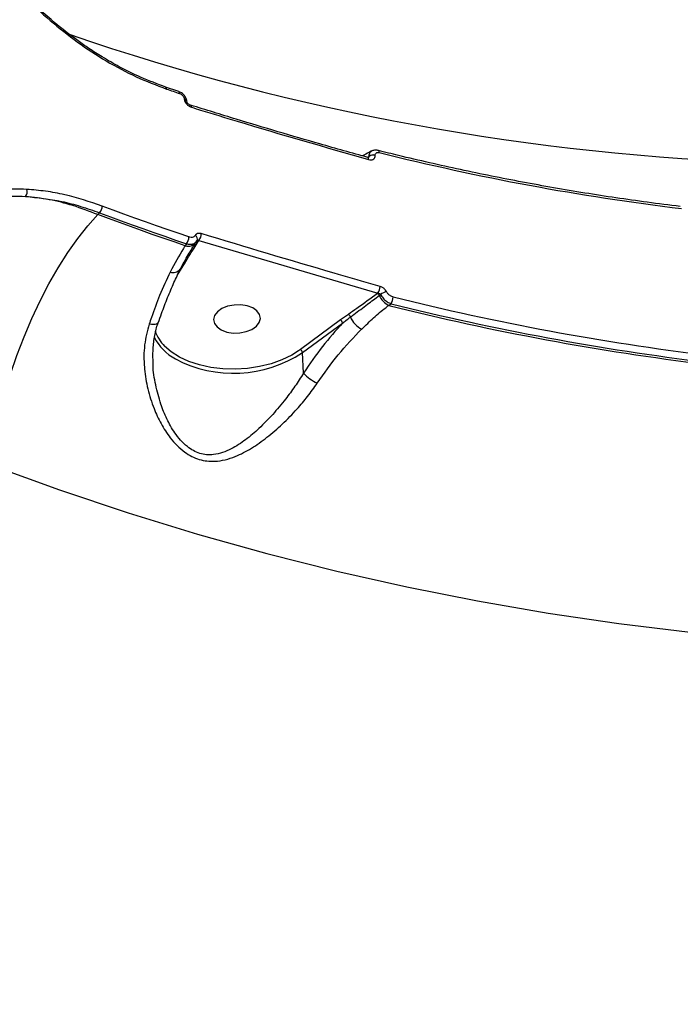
# Model space of a CAD drawing. Header units: millimetres. Extents: x -7447 to 8662, y -5576 to 6370.
# Drawn here: x 1822.9 to 1949.6, y -1977.1 to -1786.6 of the extents above; entities that cross this region are included whole.
import ezdxf

# ---------------------------------------------------------------- set-up
doc = ezdxf.new("R2010")
doc.units = ezdxf.units.MM
doc.layers.add('DiKom', color=7, linetype='Continuous')
doc.layers.add('DIKOM_ОБЪЕКТ', color=7, linetype='Continuous')
doc.styles.add('style1', font='arial.ttf', dxfattribs={"width": 0.8})
doc.dimstyles.new('1-50', dxfattribs={"dimtxt": 300, "dimasz": 200, "dimexe": 100, "dimexo": 0, "dimgap": 100, "dimtad": 1, "dimdec": 0, "dimtxsty": 'style1', "dimcen": 0, "dimclrd": 7, "dimclre": 7, "dimadec": 1, "dimazin": 2, "dimtfac": 1, "dimtdec": 0, "dimtmove": 1, "dimatfit": 3, "dimfxl": 0, "dimlwd": 25, "dimlwe": 18, "dimarcsym": 0})

# ---------------------------------------------------------------- blocks, each defined once
blk = doc.blocks.new('*D10')
at = {"color": 7, "linetype": 'Continuous', "lineweight": 18, "transparency": 16777216}
for p, q in [((-5489.75, 240.8), (-5489.75, 4573.49)), ((4778.18, -2126.78), (4778.18, 4573.49))]:
    blk.add_line(p, q, dxfattribs=at)
at = {"color": 7, "linetype": 'Continuous', "lineweight": 25, "transparency": 16777216}
blk.add_line((4578.18, 4473.49), (-5289.75, 4473.49), dxfattribs=at)
at = {"color": 7, "linetype": 'Continuous', "transparency": 16777216}
for points in [[(-5289.75, 4506.82), (-5289.75, 4440.16), (-5489.75, 4473.49)], [(4578.18, 4506.82), (4578.18, 4440.16), (4778.18, 4473.49)]]:
    blk.add_solid(points, dxfattribs=at)
at = {"layer": 'Defpoints', "color": 0, "linetype": 'Continuous', "transparency": 16777216}
for p in [(-5489.75, 4473.49), (-5489.75, 240.8), (4778.18, -2126.78)]:
    blk.add_point(p, dxfattribs=at)
at = {"color": 0, "linetype": 'Continuous', "lineweight": 15, "transparency": 16777216, "insert": (-777.31, 4726.76), "char_height": 300, "attachment_point": 5, "style": 'style1'}
blk.add_mtext('10300', dxfattribs=at)
blk = doc.blocks.new('*D11')
at = {"color": 7, "linetype": 'Continuous', "lineweight": 18, "transparency": 16777216}
for p, q in [((2045.4, 3512.26), (7772.09, 3512.26)), ((-1858.48, -4091.08), (7772.09, -4091.08))]:
    blk.add_line(p, q, dxfattribs=at)
at = {"color": 7, "linetype": 'Continuous', "lineweight": 25, "transparency": 16777216}
blk.add_line((7672.09, -3891.08), (7672.09, 3312.26), dxfattribs=at)
at = {"color": 7, "linetype": 'Continuous', "transparency": 16777216}
for points in [[(7638.76, 3312.26), (7705.42, 3312.26), (7672.09, 3512.26)], [(7638.76, -3891.08), (7705.42, -3891.08), (7672.09, -4091.08)]]:
    blk.add_solid(points, dxfattribs=at)
at = {"layer": 'Defpoints', "color": 0, "linetype": 'Continuous', "transparency": 16777216}
for p in [(2045.4, 3512.26), (7672.09, 3512.26), (-1858.48, -4091.08)]:
    blk.add_point(p, dxfattribs=at)
at = {"color": 0, "linetype": 'Continuous', "lineweight": 15, "transparency": 16777216, "insert": (7418.92, 3.22), "char_height": 300, "attachment_point": 5, "rotation": 90, "style": 'style1'}
blk.add_mtext('7600', dxfattribs=at)
blk = doc.blocks.new('*D12')
at = {"layer": 'Defpoints', "color": 0, "transparency": 16777216}
for p in [(-7446.93, 5919.72), (-7446.93, 736.93), (6905.53, -2412.68)]:
    blk.add_point(p, dxfattribs=at)
at = {"layer": 'DiKom', "color": 7, "lineweight": 18, "transparency": 16777216}
for p, q in [((-7446.93, 736.93), (-7446.93, 6019.72)), ((6905.53, -2412.68), (6905.53, 6019.72))]:
    blk.add_line(p, q, dxfattribs=at)
at = {"layer": 'DiKom', "color": 7, "lineweight": 25, "transparency": 16777216}
blk.add_line((6705.53, 5919.72), (-7246.93, 5919.72), dxfattribs=at)
at = {"layer": 'DiKom', "color": 7, "transparency": 16777216}
for points in [[(-7246.93, 5953.05), (-7246.93, 5886.39), (-7446.93, 5919.72)], [(6705.53, 5953.05), (6705.53, 5886.39), (6905.53, 5919.72)]]:
    blk.add_solid(points, dxfattribs=at)
at = {"layer": 'DiKom', "color": 0, "transparency": 16777216, "insert": (-918.31, 6173), "char_height": 300, "attachment_point": 5, "style": 'style1'}
blk.add_mtext('14300', dxfattribs=at)
blk = doc.blocks.new('*D13')
at = {"layer": 'Defpoints', "color": 0, "transparency": 16777216}
for p in [(2049.72, 5594.27), (-1141.86, -5576.35), (8561.69, -5576.35)]:
    blk.add_point(p, dxfattribs=at)
at = {"layer": 'DiKom', "color": 7, "lineweight": 18, "transparency": 16777216}
for p, q in [((2049.72, 5594.27), (8661.69, 5594.27)), ((-1141.86, -5576.35), (8661.69, -5576.35))]:
    blk.add_line(p, q, dxfattribs=at)
at = {"layer": 'DiKom', "color": 7, "lineweight": 25, "transparency": 16777216}
blk.add_line((8561.69, 5394.27), (8561.69, -5376.35), dxfattribs=at)
at = {"layer": 'DiKom', "color": 7, "transparency": 16777216}
for points in [[(8528.35, 5394.27), (8595.02, 5394.27), (8561.69, 5594.27)], [(8528.35, -5376.35), (8595.02, -5376.35), (8561.69, -5576.35)]]:
    blk.add_solid(points, dxfattribs=at)
at = {"layer": 'DiKom', "color": 0, "transparency": 16777216, "insert": (8308.52, 8.96), "char_height": 300, "attachment_point": 5, "rotation": 90, "style": 'style1'}
blk.add_mtext('11200', dxfattribs=at)

msp = doc.modelspace()

# ---------------------------------------------------------------- linework, layer by layer
at = {"layer": 'DIKOM_ОБЪЕКТ', "color": 7, "linetype": 'Continuous', "lineweight": 15}
for p, q in [((1853.38, -1800.39), (1850.85, -1799.52)), ((1854.43, -1801.79), (1854.43, -1801.81)), ((1854.94, -1802.31), (1854.94, -1802.29)), ((1855.65, -1803), (1855.64, -1803)), ((1891.65, -1811.68), (1891.64, -1811.67)), ((1889.6, -1812.94), (1889.82, -1812.83)), ((1889.63, -1813.03), (1889.62, -1813.03)), ((1889.82, -1812.86), (1889.64, -1813)), ((1889.82, -1812.83), (1889.82, -1812.86)), ((1891.07, -1812.62), (1891.07, -1812.6)), ((1837.83, -1823.96), (1838.19, -1823.62)), ((1856.68, -1829.33), (1856.87, -1829.03)), ((1857.11, -1829.15), (1857.25, -1828.94)), ((1857.25, -1828.94), (1891.59, -1839.05)), ((1854.86, -1829.56), (1854.61, -1829.94)), ((1856.28, -1829.96), (1856.23, -1830.03)), ((1853.41, -1835.15), (1854.22, -1833.83)), ((1853.16, -1835.54), (1853.41, -1835.15)), ((1891.59, -1839.05), (1891.51, -1839.11)), ((1891.85, -1839.49), (1892.12, -1839.3)), ((1893.67, -1841.4), (1894.1, -1841.07)), ((1884.41, -1844.19), (1876.72, -1849.86)), ((1885.92, -1843.11), (1884.41, -1844.19)), ((1877.12, -1850.44), (1884.81, -1844.77)), ((1876.72, -1849.86), (1876.37, -1850.11)), ((1877.31, -1854.38), (1877.12, -1850.44))]:
    msp.add_line(p, q, dxfattribs=at)
at = {"layer": 'DIKOM_ОБЪЕКТ', "color": 7, "linetype": 'Continuous', "lineweight": 15, "flags": 128}
for points in [[(1853.55, -1800.76), (1853.54, -1800.64), (1853.52, -1800.54), (1853.48, -1800.46), (1853.43, -1800.41), (1853.39, -1800.39), (1853.38, -1800.39)], [(1855.83, -1803.39), (1855.81, -1803.25), (1855.78, -1803.14), (1855.72, -1803.05), (1855.66, -1803), (1855.65, -1803)], [(1889.81, -1813.41), (1889.79, -1813.28), (1889.76, -1813.16), (1889.71, -1813.08), (1889.64, -1813.04), (1889.63, -1813.03)], [(1855.34, -1828.27), (1853.25, -1827.56), (1851.17, -1826.84), (1849.08, -1826.11), (1847, -1825.38), (1844.93, -1824.63), (1842.85, -1823.88), (1840.78, -1823.11), (1838.71, -1822.34)], [(1817.36, -1872.06), (1817.76, -1868.75), (1818.34, -1865.31), (1819.1, -1861.79), (1820.02, -1858.21), (1821.1, -1854.59), (1822.33, -1850.99), (1823.69, -1847.42), (1825.18, -1843.92), (1826.78, -1840.53), (1828.47, -1837.27), (1830.25, -1834.18), (1832.09, -1831.27), (1833.98, -1828.59), (1835.9, -1826.14), (1837.83, -1823.96)], [(1854.61, -1829.94), (1852.51, -1829.23), (1850.4, -1828.51), (1848.3, -1827.77), (1846.2, -1827.03), (1844.1, -1826.28), (1842.01, -1825.52), (1839.92, -1824.74), (1837.83, -1823.96)], [(1838.19, -1823.62), (1840.27, -1824.4), (1842.34, -1825.16), (1844.42, -1825.92), (1846.51, -1826.67), (1848.59, -1827.4), (1850.68, -1828.13), (1852.77, -1828.85), (1854.86, -1829.56)], [(1866.5, -1841.5), (1865.28, -1841.3), (1864, -1841.33), (1862.76, -1841.57), (1861.67, -1842.01), (1860.81, -1842.6), (1860.26, -1843.32), (1860.05, -1844.08), (1860.21, -1844.84), (1860.72, -1845.53), (1861.53, -1846.1), (1862.6, -1846.5), (1863.82, -1846.69), (1865.1, -1846.67), (1866.33, -1846.43), (1867.42, -1845.99), (1868.28, -1845.39), (1868.83, -1844.68), (1869.04, -1843.91), (1868.89, -1843.15), (1868.38, -1842.46), (1867.56, -1841.89), (1866.5, -1841.5)], [(1849.43, -1844.72), (1849.42, -1844.73), (1849.31, -1844.87), (1849.11, -1844.98), (1848.84, -1845.04), (1848.51, -1845.06), (1848.12, -1845.04), (1847.7, -1844.98)], [(1876.37, -1850.11), (1875.06, -1850.92), (1873.16, -1851.83), (1871.08, -1852.57), (1868.86, -1853.13), (1866.54, -1853.48), (1864.17, -1853.63), (1861.82, -1853.56), (1859.52, -1853.29), (1857.34, -1852.81), (1855.31, -1852.14), (1853.49, -1851.29), (1851.9, -1850.28), (1850.66, -1849.2)], [(1817.36, -1872.06), (1830.47, -1876.8), (1843.66, -1881.2), (1856.94, -1885.27), (1870.29, -1888.99), (1883.7, -1892.37), (1897.17, -1895.4), (1910.69, -1898.09), (1924.25, -1900.42), (1937.85, -1902.41), (1951.48, -1904.04), (1965.12, -1905.32), (1978.78, -1906.25), (1992.44, -1906.83), (2006.1, -1907.05)]]:
    msp.add_lwpolyline(points, dxfattribs=at)
at = {"layer": 'DIKOM_ОБЪЕКТ', "color": 7, "linetype": 'Continuous', "lineweight": 15}
for centre, radius, start, end in [((1981.61, -1354.3), 459.99, 251.0632, 268.1915), ((2010.94, -1338.52), 488.3, 250.8827, 251.1968), ((1854.31, -1802.42), 0.639, 11.422, 79.1673), ((1854.31, -1802.43), 0.635, 10.2146, 79.2706), ((1891.44, -1812.03), 0.413, 355.6823, 59.3576), ((1890.68, -1813.98), 1.44, 74.4453, 126.8307), ((1890.68, -1814), 1.44, 74.4257, 126.8365), ((2006.87, -1353.49), 472.78, 255.9188, 263.0741), ((1822.82, -1819.56), 1.49, 321.9697, 16.6285), ((1836.5, -1822.2), 2.21, 319.7881, 356.2789), ((1853.17, -1828.2), 2.17, 321.0937, 358.2453), ((1856.14, -1828.67), 0.824, 337.4976, 60.7902), ((1855.62, -1827.65), 2.08, 321.5642, 0.3824), ((1855.21, -1828.17), 1.87, 251.4246, 321.8867), ((1857.01, -1829.5), 0.371, 73.1989, 142.2261), ((1852.29, -1833.32), 1.77, 250.5947, 321.6186), ((1854.13, -1834.3), 0.487, 78.6614, 106.3481), ((1889.83, -1837.76), 2.18, 323.676, 0.587), ((1891.14, -1839.8), 0.773, 23.2937, 62.0183), ((1895.38, -1837.95), 3.85, 203.5755, 243.5211), ((1893.86, -1841.38), 2.72, 103.4167, 129.994), ((1892.41, -1839.85), 2.09, 324.1929, 2.7236), ((2015.24, -1357.06), 497.56, 255.9551, 263.0379), ((2014.88, -1357.41), 498.93, 255.9392, 263.0539), ((2015.12, -1357.32), 498.65, 255.9549, 263.038), ((1884.06, -1844.85), 0.749, 6.3116, 62.6134), ((1885.53, -1843.8), 0.79, 12.004, 60.1947), ((1890.7, -1841.66), 4.82, 204.1265, 242.7448), ((1857.36, -1843.09), 9.75, 206.5147, 241.6389), ((1855.96, -1843.86), 7.52, 198.9537, 225.2218), ((1876.37, -1850.52), 0.748, 6.3095, 62.6333), ((1863.88, -1830.32), 24.09, 242.4181, 303.3435), ((1884.22, -1847.68), 9.63, 224.0998, 243.6122)]:
    msp.add_arc(centre, radius, start, end, dxfattribs=at)
for points, knots in [([(1837.11, -1691.76), (1840.22, -1692.12), (1846.68, -1692.86), (1856.44, -1695.57), (1866.3, -1699.41), (1875.99, -1704.34), (1885.76, -1710.44), (1895.59, -1717.75), (1905.44, -1726.27), (1915.04, -1735.74), (1924.34, -1746.09), (1933.34, -1757.22), (1942.24, -1769.37), (1950.98, -1782.54), (1959.57, -1796.66), (1965.06, -1806.77), (1967.81, -1811.83)], [0, 0, 0, 0, 0.069844, 0.145293, 0.216155, 0.287072, 0.357936, 0.430863, 0.503851, 0.57678, 0.64636, 0.715991, 0.785573, 0.85703, 0.928542, 1, 1, 1, 1]), ([(1804.53, -1746.02), (1804.77, -1747.61), (1805.27, -1750.8), (1806.86, -1755.96), (1809.06, -1761.27), (1811.89, -1766.66), (1815.31, -1772.02), (1819.28, -1777.23), (1823.75, -1782.2), (1828.65, -1786.81), (1833.91, -1790.97), (1839.45, -1794.59), (1845.18, -1797.67), (1849.07, -1799.15), (1851.02, -1799.89)], [0, 0, 0, 0, 0.083618, 0.167166, 0.250418, 0.333852, 0.417303, 0.500488, 0.583737, 0.667138, 0.750457, 0.833395, 0.916627, 1, 1, 1, 1]), ([(1850.87, -1799.52), (1849.26, -1798.92), (1846.27, -1797.8), (1842.2, -1795.77), (1838.91, -1793.9), (1836.28, -1792.22), (1834.04, -1790.67), (1830.54, -1788.05), (1825.8, -1783.97), (1820.88, -1778.77), (1817.04, -1773.97), (1814.16, -1769.84), (1812.13, -1766.48), (1810.67, -1763.78), (1809.5, -1761.44), (1808.19, -1758.52), (1806.86, -1754.94), (1805.62, -1750.77), (1805.19, -1747.96), (1804.96, -1746.45)], [0, 0, 0, 0, 0.070178, 0.129736, 0.178605, 0.217133, 0.249348, 0.282177, 0.382655, 0.48415, 0.552014, 0.618992, 0.681541, 0.710916, 0.746132, 0.792444, 0.849981, 0.919298, 1, 1, 1, 1]), ([(1851.02, -1799.89), (1851.01, -1799.81), (1850.99, -1799.66), (1850.93, -1799.54), (1850.88, -1799.53), (1850.87, -1799.53)], [0, 0, 0, 0, 0.451465, 0.902718, 1, 1, 1, 1]), ([(1854.92, -1802.29), (1854.92, -1802.25), (1854.94, -1802.01), (1854.76, -1801.55), (1854.37, -1800.98), (1853.86, -1800.56), (1853.5, -1800.45), (1853.38, -1800.42)], [0, 0, 0, 0, 0.045013, 0.288218, 0.560131, 0.847998, 1, 1, 1, 1]), ([(1853.55, -1800.76), (1853.55, -1800.76), (1853.65, -1800.79), (1853.84, -1800.89), (1854.07, -1801.07), (1854.25, -1801.29), (1854.39, -1801.53), (1854.42, -1801.7), (1854.43, -1801.79)], [0, 0, 0, 0, 0.004381, 0.219829, 0.435614, 0.568243, 0.793798, 1, 1, 1, 1]), ([(1854.43, -1801.81), (1854.44, -1801.89), (1854.47, -1802.11), (1854.65, -1802.48), (1854.97, -1802.88), (1855.38, -1803.21), (1855.68, -1803.33), (1855.83, -1803.39)], [0, 0, 0, 0, 0.134277, 0.347009, 0.563246, 0.781744, 1, 1, 1, 1]), ([(1855.64, -1802.99), (1855.62, -1802.99), (1855.57, -1802.98), (1855.44, -1802.91), (1855.27, -1802.8), (1855.12, -1802.65), (1855.01, -1802.5), (1854.95, -1802.38), (1854.94, -1802.31), (1854.94, -1802.32), (1854.94, -1802.32)], [0, 0, 0, 0, 0.043684, 0.195988, 0.355283, 0.513088, 0.648945, 0.789978, 0.940076, 1, 1, 1, 1]), ([(1889.64, -1813), (1886.58, -1812.15), (1878.11, -1809.78), (1866.78, -1806.43), (1858.57, -1803.88), (1855.66, -1802.98)], [0, 0, 0, 0, 0.267487, 0.739773, 1, 1, 1, 1]), ([(1855.83, -1803.39), (1856.41, -1803.57), (1859.31, -1804.46), (1870.56, -1807.9), (1881.36, -1810.99), (1889.81, -1813.41)], [0, 0, 0, 0, 0.051712, 0.258553, 1, 1, 1, 1]), ([(1890.36, -1811.76), (1889.86, -1812.05), (1889.26, -1812.41), (1888.69, -1812.66), (1888.59, -1812.71)], [0, 0, 0, 0, 0.829382, 1, 1, 1, 1]), ([(1890.39, -1811.81), (1890.33, -1811.84), (1890.14, -1811.94), (1889.92, -1812.25), (1889.83, -1812.6), (1889.82, -1812.81), (1889.82, -1812.83)], [0, 0, 0, 0, 0.156212, 0.549557, 0.93952, 1, 1, 1, 1]), ([(1891.64, -1811.68), (1891.62, -1811.67), (1891.39, -1811.59), (1890.95, -1811.61), (1890.51, -1811.69), (1890.35, -1811.82), (1890.35, -1811.83)], [0, 0, 0, 0, 0.034154, 0.537673, 0.980782, 1, 1, 1, 1]), ([(1949.58, -1822.42), (1947.48, -1822.15), (1941.37, -1821.39), (1931.28, -1819.88), (1919.32, -1817.8), (1907.41, -1815.39), (1898.19, -1813.3), (1892.94, -1812), (1891.64, -1811.67)], [0, 0, 0, 0, 0.108266, 0.314201, 0.520139, 0.726075, 0.932009, 1, 1, 1, 1]), ([(1889.78, -1813.05), (1889.79, -1813.05), (1889.8, -1813.04), (1889.75, -1813.06), (1889.66, -1813.04), (1889.62, -1813.03)], [0, 0, 0, 0, 0.143431, 0.573297, 1, 1, 1, 1]), ([(1889.82, -1812.86), (1889.82, -1812.88), (1889.83, -1812.95), (1889.8, -1813.02), (1889.76, -1813.05), (1889.76, -1813.05)], [0, 0, 0, 0, 0.370294, 0.95881, 1, 1, 1, 1]), ([(1889.81, -1813.41), (1889.96, -1813.44), (1890.27, -1813.5), (1890.66, -1813.41), (1890.94, -1813.2), (1891.07, -1812.91), (1891.07, -1812.7), (1891.07, -1812.62)], [0, 0, 0, 0, 0.21827, 0.436761, 0.653015, 0.865753, 1, 1, 1, 1]), ([(1891.07, -1812.6), (1891.07, -1812.59), (1891.06, -1812.49), (1891.09, -1812.32), (1891.21, -1812.16), (1891.38, -1812.06), (1891.59, -1812.02), (1891.77, -1812.05), (1891.85, -1812.06)], [0, 0, 0, 0, 0.033972, 0.252267, 0.470541, 0.597924, 0.819327, 1, 1, 1, 1]), ([(1824.25, -1819.14), (1822.42, -1819.1), (1819.06, -1819.04), (1814.46, -1819.78), (1810.39, -1820.98), (1806.64, -1822.74), (1803.24, -1825.03), (1800.22, -1827.82), (1797.61, -1831.08), (1795.44, -1834.8), (1793.68, -1838.9), (1792.91, -1841.92), (1792.53, -1843.43)], [0, 0, 0, 0, 0.11668, 0.215085, 0.313797, 0.412201, 0.51006, 0.608227, 0.706084, 0.803954, 0.902131, 1, 1, 1, 1]), ([(1838.71, -1822.34), (1836.29, -1821.54), (1832.63, -1820.32), (1827.82, -1819.44), (1825.44, -1819.24), (1824.25, -1819.14)], [0, 0, 0, 0, 0.492766, 0.746378, 1, 1, 1, 1]), ([(1812.78, -1821.61), (1813.66, -1821.38), (1815.56, -1820.88), (1819.26, -1820.39), (1822.2, -1820.45), (1823.99, -1820.48)], [0, 0, 0, 0, 0.249769, 0.543061, 1, 1, 1, 1]), ([(1837.83, -1823.96), (1836.24, -1823.36), (1833.12, -1822.17), (1828.47, -1821.01), (1825.49, -1820.66), (1823.99, -1820.48)], [0, 0, 0, 0, 0.339546, 0.667766, 1, 1, 1, 1]), ([(1823.99, -1820.48), (1826.28, -1820.72), (1829.75, -1821.09), (1834.54, -1822.34), (1836.97, -1823.2), (1838.19, -1823.62)], [0, 0, 0, 0, 0.49281, 0.746403, 1, 1, 1, 1]), ([(1854.86, -1829.56), (1854.96, -1829.59), (1855.31, -1829.68), (1855.9, -1829.68), (1856.52, -1829.46), (1856.77, -1829.15), (1856.9, -1828.99)], [0, 0, 0, 0, 0.120952, 0.414471, 0.706951, 1, 1, 1, 1]), ([(1856.54, -1827.96), (1856.46, -1828.05), (1856.32, -1828.24), (1855.95, -1828.36), (1855.61, -1828.35), (1855.4, -1828.29), (1855.34, -1828.27)], [0, 0, 0, 0, 0.292713, 0.585116, 0.87881, 1, 1, 1, 1]), ([(1857.7, -1827.63), (1857.65, -1827.62), (1857.46, -1827.57), (1857.13, -1827.55), (1856.76, -1827.67), (1856.61, -1827.86), (1856.54, -1827.96)], [0, 0, 0, 0, 0.096337, 0.398549, 0.699088, 1, 1, 1, 1]), ([(1856.9, -1828.99), (1856.92, -1828.96), (1856.97, -1828.9), (1857.08, -1828.88), (1857.18, -1828.9), (1857.23, -1828.93), (1857.25, -1828.94)], [0, 0, 0, 0, 0.292979, 0.592427, 0.900568, 1, 1, 1, 1]), ([(1892.01, -1837.74), (1891.42, -1837.57), (1888.47, -1836.73), (1876.96, -1833.44), (1866.17, -1830.19), (1857.7, -1827.63)], [0, 0, 0, 0, 0.051229, 0.25613, 1, 1, 1, 1]), ([(1854.61, -1829.94), (1854.5, -1830.12), (1853.55, -1831.63), (1852.57, -1833.42), (1851.71, -1834.99)], [0, 0, 0, 0, 0.117861, 1, 1, 1, 1]), ([(1853.68, -1834.42), (1854.05, -1833.71), (1854.87, -1832.14), (1855.9, -1830.54), (1856.44, -1829.7), (1856.53, -1829.57)], [0, 0, 0, 0, 0.414311, 0.906602, 1, 1, 1, 1]), ([(1854.22, -1833.83), (1854.91, -1832.68), (1855.85, -1831.11), (1856.85, -1829.56), (1857.11, -1829.15)], [0, 0, 0, 0, 0.735306, 1, 1, 1, 1]), ([(1849.45, -1844.73), (1849.66, -1844.12), (1850.23, -1842.45), (1851.24, -1839.87), (1852.44, -1837.01), (1853.27, -1835.28), (1853.68, -1834.43)], [0, 0, 0, 0, 0.15957, 0.442289, 0.724938, 1, 1, 1, 1]), ([(1851.71, -1834.99), (1851.03, -1836.46), (1849.79, -1839.18), (1848.48, -1842.67), (1847.84, -1844.56), (1847.7, -1844.98)], [0, 0, 0, 0, 0.478688, 0.884368, 1, 1, 1, 1]), ([(1893.23, -1838.74), (1893.22, -1838.71), (1893.13, -1838.54), (1892.9, -1838.25), (1892.48, -1837.91), (1892.17, -1837.8), (1892.01, -1837.74)], [0, 0, 0, 0, 0.052349, 0.365026, 0.682764, 1, 1, 1, 1]), ([(1891.51, -1839.11), (1890.2, -1840.07), (1888.36, -1841.41), (1886.47, -1842.73), (1885.92, -1843.11)], [0, 0, 0, 0, 0.708823, 1, 1, 1, 1]), ([(1886.3, -1843.63), (1886.52, -1843.47), (1887.63, -1842.64), (1889.48, -1841.25), (1891.1, -1840.05), (1891.85, -1839.49)], [0, 0, 0, 0, 0.117885, 0.589481, 1, 1, 1, 1]), ([(1891.59, -1839.05), (1891.66, -1839.06), (1891.79, -1839.07), (1891.97, -1839.15), (1892.07, -1839.24), (1892.11, -1839.29), (1892.12, -1839.3)], [0, 0, 0, 0, 0.33458, 0.654883, 0.951691, 1, 1, 1, 1]), ([(1892.12, -1839.3), (1892.15, -1839.36), (1892.31, -1839.67), (1892.7, -1840.19), (1893.37, -1840.76), (1893.86, -1840.97), (1894.1, -1841.07)], [0, 0, 0, 0, 0.081356, 0.385785, 0.693711, 1, 1, 1, 1]), ([(1894.5, -1839.75), (1894.34, -1839.69), (1894.03, -1839.59), (1893.6, -1839.26), (1893.35, -1838.96), (1893.25, -1838.77), (1893.23, -1838.74)], [0, 0, 0, 0, 0.307698, 0.615839, 0.919081, 1, 1, 1, 1]), ([(1888.49, -1845.95), (1889.25, -1845.21), (1890.77, -1843.73), (1892.48, -1842.27), (1893.47, -1841.54), (1893.67, -1841.4)], [0, 0, 0, 0, 0.4439, 0.891121, 1, 1, 1, 1]), ([(1884.81, -1844.77), (1885.02, -1844.6), (1885.52, -1844.22), (1886.02, -1843.84), (1886.3, -1843.63)], [0, 0, 0, 0, 0.440334, 1, 1, 1, 1]), ([(1847.7, -1844.98), (1847.35, -1846.29), (1846.64, -1848.99), (1846.66, -1851.95), (1846.9, -1854.77), (1847.35, -1857.46), (1848.46, -1860.97), (1849.93, -1864.12), (1851.45, -1866.48), (1853.03, -1868.29), (1854.82, -1869.84), (1857.27, -1871.11), (1859.97, -1871.41), (1862.3, -1871.05), (1864.66, -1870.26), (1867.36, -1868.84), (1870.37, -1866.72), (1873.31, -1864.17), (1875.9, -1861.5), (1878.15, -1858.86), (1879.34, -1857.16), (1879.95, -1856.31)], [0, 0, 0, 0, 0.071318, 0.145534, 0.151142, 0.216682, 0.28355, 0.337208, 0.39182, 0.425165, 0.459114, 0.513457, 0.567941, 0.604074, 0.641127, 0.702244, 0.764912, 0.830239, 0.896871, 0.947989, 1, 1, 1, 1]), ([(1848.45, -1852.5), (1848.43, -1851.68), (1848.37, -1849.98), (1848.68, -1847.51), (1849.04, -1845.72), (1849.4, -1844.85), (1849.45, -1844.72)], [0, 0, 0, 0, 0.307017, 0.635275, 0.947022, 1, 1, 1, 1]), ([(1884.81, -1844.77), (1883.51, -1846.23), (1880.87, -1849.17), (1878.51, -1852.63), (1877.31, -1854.38)], [0, 0, 0, 0, 0.494764, 1, 1, 1, 1]), ([(1879.95, -1856.31), (1881.27, -1854.45), (1883.94, -1850.68), (1886.94, -1847.46), (1888.49, -1845.95), (1888.49, -1845.95)], [0, 0, 0, 0, 0.491397, 0.997068, 1, 1, 1, 1]), ([(1877.31, -1854.38), (1876.77, -1855.23), (1875.7, -1856.93), (1873.72, -1859.59), (1871.43, -1862.33), (1868.86, -1864.96), (1866.24, -1867.22), (1863.89, -1868.76), (1861.8, -1869.67), (1859.79, -1870.15), (1857.39, -1869.97), (1855.25, -1868.76), (1853.71, -1867.27), (1852.35, -1865.51), (1851.04, -1863.19), (1849.79, -1860.1), (1848.92, -1856.64), (1848.43, -1853.99), (1848.46, -1852.62), (1848.47, -1852.5)], [0, 0, 0, 0, 0.062072, 0.124183, 0.203519, 0.282877, 0.355866, 0.428701, 0.470125, 0.511431, 0.570923, 0.630329, 0.668335, 0.706422, 0.769968, 0.833622, 0.913129, 0.992628, 1, 1, 1, 1])]:
    msp.add_open_spline(points, degree=3, knots=knots, dxfattribs=at)

# ---------------------------------------------------------------- dimensions: what is measured, and where the dimension line sits
at = {"color": 7, "linetype": 'Continuous', "lineweight": 15}
for base, p1, p2, angle, text, picture, middle in [((-5489.75, 4473.49), (4778.18, -2126.78), (-5489.75, 240.8), 180, '10300', '*D10', (-777.31, 4473.49)), ((7672.09, 3512.26), (-1858.48, -4091.08), (2045.4, 3512.26), 270, '7600', '*D11', (7672.09, 3.22))]:
    dim = msp.add_linear_dim(base=base, p1=p1, p2=p2, angle=angle, text=text, dimstyle='1-50', dxfattribs=at)
    dim.commit()
    dim.dimension.update_dxf_attribs({"geometry": picture, "text_midpoint": middle, "dimtype": 160})
at = {"layer": 'DiKom'}
for base, p1, p2, angle, text, picture, middle in [((-7446.93, 5919.72), (6905.53, -2412.68), (-7446.93, 736.93), 180, '14300', '*D12', (-918.31, 5919.72)), ((8561.69, -5576.35), (2049.72, 5594.27), (-1141.86, -5576.35), 270, '11200', '*D13', (8561.69, 8.96))]:
    dim = msp.add_linear_dim(base=base, p1=p1, p2=p2, angle=angle, text=text, dimstyle='1-50', dxfattribs=at)
    dim.commit()
    dim.dimension.update_dxf_attribs({"geometry": picture, "text_midpoint": middle, "dimtype": 160})

doc.saveas('drawing.dxf')
